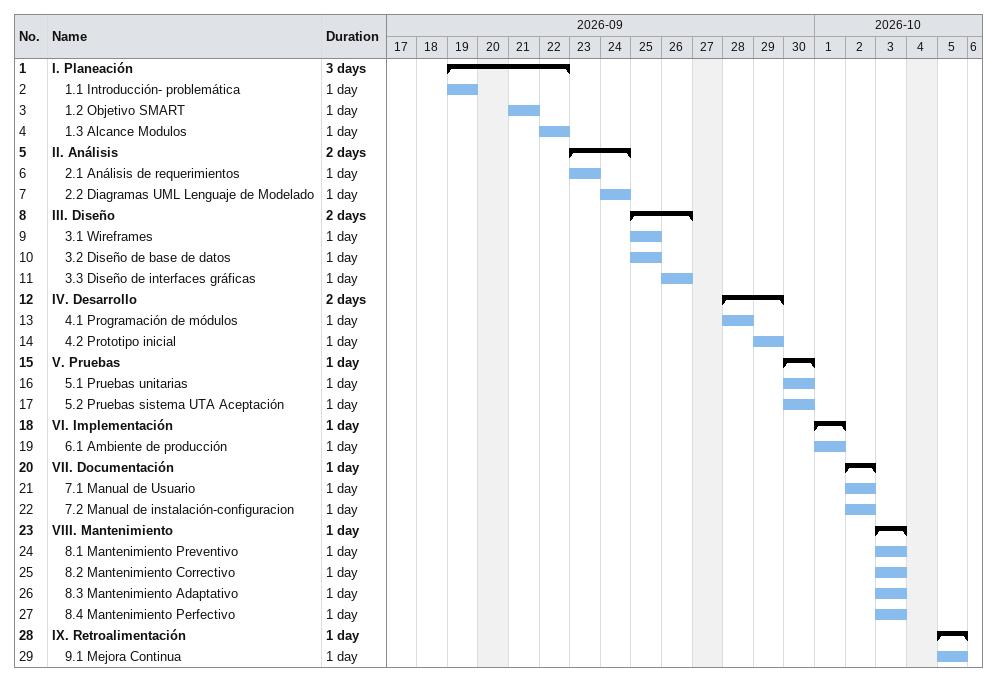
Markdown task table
| ID | Level | Task | Duration | Start | Finish |
|---|---|---|---|---|---|
| 1 | 1 | **I. Planeación** | 3d | 2026-09-19 | 2026-09-22 |
| 2 | 2 | 1.1 Introducción- problemática | 1d | 2026-09-19 | 2026-09-19 |
| 3 | 2 | 1.2 Objetivo SMART | 1d | 2026-09-21 | 2026-09-21 |
| 4 | 2 | 1.3 Alcance Modulos | 1d | 2026-09-22 | 2026-09-22 |
| 5 | 1 | **II. Análisis** | 2d | 2026-09-23 | 2026-09-24 |
| 6 | 2 | 2.1 Análisis de requerimientos | 1d | 2026-09-23 | 2026-09-23 |
| 7 | 2 | 2.2 Diagramas UML Lenguaje de Modelado | 1d | 2026-09-24 | 2026-09-24 |
| 8 | 1 | **III. Diseño** | 2d | 2026-09-25 | 2026-09-26 |
| 9 | 2 | 3.1 Wireframes | 1d | 2026-09-25 | 2026-09-25 |
| 10 | 2 | 3.2 Diseño de base de datos | 1d | 2026-09-25 | 2026-09-25 |
| 11 | 2 | 3.3 Diseño de interfaces gráficas | 1d | 2026-09-26 | 2026-09-26 |
| 12 | 1 | **IV. Desarrollo** | 2d | 2026-09-28 | 2026-09-29 |
| 13 | 2 | 4.1 Programación de módulos | 1d | 2026-09-28 | 2026-09-28 |
| 14 | 2 | 4.2 Prototipo inicial | 1d | 2026-09-29 | 2026-09-29 |
| 15 | 1 | **V. Pruebas** | 1d | 2026-09-30 | 2026-09-30 |
| 16 | 2 | 5.1 Pruebas unitarias | 1d | 2026-09-30 | 2026-09-30 |
| 17 | 2 | 5.2 Pruebas sistema UTA Aceptación | 1d | 2026-09-30 | 2026-09-30 |
| 18 | 1 | **VI. Implementación** | 1d | 2026-10-01 | 2026-10-01 |
| 19 | 2 | 6.1 Ambiente de producción | 1d | 2026-10-01 | 2026-10-01 |
| 20 | 1 | **VII. Documentación** | 1d | 2026-10-02 | 2026-10-02 |
| 21 | 2 | 7.1 Manual de Usuario | 1d | 2026-10-02 | 2026-10-02 |
| 22 | 2 | 7.2 Manual de instalación-configuracion | 1d | 2026-10-02 | 2026-10-02 |
| 23 | 1 | **VIII. Mantenimiento** | 1d | 2026-10-03 | 2026-10-03 |
| 24 | 2 | 8.1 Mantenimiento Preventivo | 1d | 2026-10-03 | 2026-10-03 |
| 25 | 2 | 8.2 Mantenimiento Correctivo | 1d | 2026-10-03 | 2026-10-03 |
| 26 | 2 | 8.3 Mantenimiento Adaptativo | 1d | 2026-10-03 | 2026-10-03 |
| 27 | 2 | 8.4 Mantenimiento Perfectivo | 1d | 2026-10-03 | 2026-10-03 |
| 28 | 1 | **IX. Retroalimentación** | 1d | 2026-10-05 | 2026-10-05 |
| 29 | 2 | 9.1 Mejora Continua | 1d | 2026-10-05 | 2026-10-05 |
